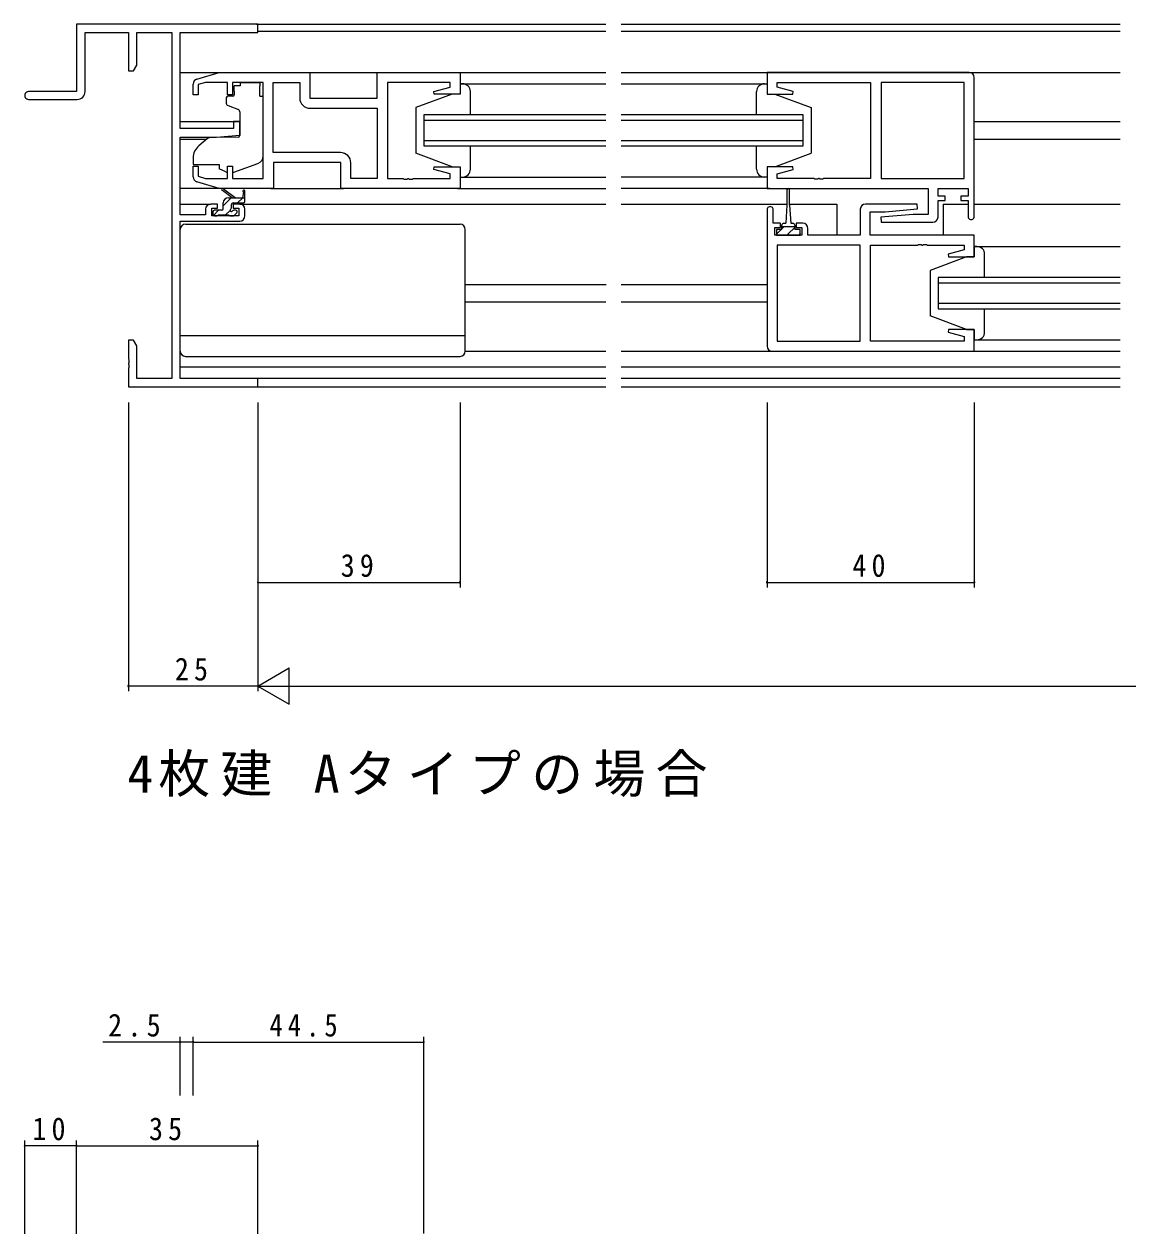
# Model space of a CAD drawing. Units: millimetres, scale not verified. Extents: x -567 to 567, y -403 to 403.
# Drawn here: x -152.8 to 60.1, y -178 to 55.4 of the extents above; entities that cross this region are included whole.
import ezdxf

# ---------------------------------------------------------------- set-up
doc = ezdxf.new("R2010")
doc.units = ezdxf.units.MM
doc.header["$LTSCALE"] = 2
doc.layers.add('0-2_USER1', color=7, linetype='Continuous')
for name, color, linetype, lineweight in [('0-3_YKK_11', 7, 'Continuous', 18), ('0-4_YKK_12', 2, 'Continuous', 18), ('0-5_YKK_13', 4, 'Continuous', 18), ('0-6_YKK_D', 6, 'Continuous', 18)]:
    doc.layers.add(name, color=color, linetype=linetype, lineweight=lineweight)
doc.styles.add('ＭＳ ゴシック', font='')
doc.styles.get('ＭＳ ゴシック').set_extended_font_data('MS Gothic')

msp = doc.modelspace()

# ---------------------------------------------------------------- linework, layer by layer
at = {"layer": '0-3_YKK_11'}
for p, q in [((-142.726, 55.42), (-142.726, 42.42)), ((-107.726, 55.42), (-142.726, 55.42)), ((-141.096, 53.79), (-132.726, 53.79)), ((-141.096, 42.42), (-141.096, 53.79)), ((-132.726, 53.79), (-132.726, 46.42)), ((-131.096, 53.79), (-124.356, 53.79)), ((-131.096, 47.511), (-131.096, 53.79)), ((-124.356, 53.79), (-124.356, -12.95)), ((-122.726, 53.79), (-107.726, 53.79)), ((-122.726, 35.32), (-122.726, 53.79)), ((-107.726, 53.79), (-107.726, 55.42)), ((-131.726, 46.42), (-131.096, 47.511)), ((-132.726, 46.42), (-131.726, 46.42)), ((-119.513, 44.834), (-115.226, 46.12)), ((-115.226, 46.12), (-97.726, 46.12)), ((-97.726, 46.12), (-97.726, 41.12)), ((-84.726, 46.12), (-68.726, 46.12)), ((-84.726, 41.12), (-84.726, 46.12)), ((-68.726, 46.12), (-68.726, 41.92)), ((-9.476, 46.12), (-9.476, 41.92)), ((29.524, 46.12), (-9.476, 46.12)), ((30.524, 18.32), (30.524, 45.12)), ((-142.726, 42.42), (-151.976, 42.42)), ((-120.226, 41.82), (-120.226, 43.876)), ((-117.831, 44.19), (-119.226, 43.771)), ((-119.226, 43.771), (-119.226, 41.82)), ((-113.626, 44.19), (-117.831, 44.19)), ((-113.626, 41.82), (-113.626, 44.19)), ((-112.626, 44.19), (-112.626, 41.82)), ((-106.726, 44.19), (-112.626, 44.19)), ((-106.726, 25.65), (-106.726, 44.19)), ((-104.796, 30.65), (-104.796, 44.19)), ((-104.796, 44.19), (-99.656, 44.19)), ((-104.796, 30.65), (-104.796, 44.19)), ((-99.656, 44.19), (-99.656, 41.19)), ((-82.726, 44.19), (-82.726, 25.65)), ((-70.656, 44.19), (-82.726, 44.19)), ((-73.755, 42.442), (-70.656, 43.273)), ((-73.686, 41.92), (-73.755, 42.442)), ((-70.656, 43.273), (-70.656, 44.19)), ((-7.546, 44.19), (10.524, 44.19)), ((-7.546, 43.273), (-7.546, 44.19)), ((-4.447, 42.442), (-7.546, 43.273)), ((-4.515, 41.92), (-4.447, 42.442)), ((10.524, 44.19), (10.524, 25.65)), ((12.524, 44.19), (12.524, 25.65)), ((28.594, 44.19), (12.524, 44.19)), ((28.594, 25.65), (28.594, 44.19)), ((28.594, 25.65), (28.594, 44.19)), ((-151.976, 40.92), (-142.596, 40.92)), ((-119.226, 41.82), (-120.226, 41.82)), ((-112.626, 41.82), (-113.626, 41.82)), ((-97.726, 41.12), (-84.726, 41.12)), ((-68.726, 41.92), (-73.686, 41.92)), ((-9.476, 41.92), (-4.515, 41.92)), ((-97.656, 39.19), (-84.726, 39.19)), ((-84.726, 39.19), (-84.726, 25.65)), ((-112.426, 35.32), (-122.726, 35.32)), ((-112.426, 36.62), (-112.426, 35.32)), ((-111.226, 36.62), (-112.426, 36.62)), ((-111.226, 34.013), (-111.226, 36.62)), ((-122.726, 33.62), (-115.726, 33.62)), ((-122.726, 18.62), (-122.726, 33.62)), ((-115.726, 33.62), (-111.226, 34.013)), ((-91.796, 30.65), (-104.796, 30.65)), ((-120.226, 28.02), (-119.226, 28.02)), ((-120.226, 25.964), (-120.226, 28.02)), ((-119.226, 28.02), (-119.226, 26.068)), ((-113.626, 28.02), (-112.626, 28.02)), ((-113.626, 25.65), (-113.626, 28.02)), ((-112.626, 28.02), (-112.626, 25.65)), ((-104.726, 28.72), (-104.726, 23.72)), ((-91.726, 28.72), (-104.726, 28.72)), ((-91.726, 23.72), (-91.726, 28.72)), ((-89.796, 25.65), (-89.796, 28.65)), ((-119.226, 26.068), (-117.831, 25.65)), ((-73.755, 27.397), (-73.686, 27.92)), ((-70.656, 26.567), (-73.755, 27.397)), ((-73.686, 27.92), (-68.726, 27.92)), ((-70.656, 25.65), (-70.656, 26.567)), ((-68.726, 27.92), (-68.726, 23.72)), ((-9.476, 27.92), (-9.476, 23.72)), ((-4.515, 27.92), (-9.476, 27.92)), ((-7.546, 26.567), (-4.447, 27.397)), ((-7.546, 25.65), (-7.546, 26.567)), ((-4.447, 27.397), (-4.515, 27.92)), ((-115.226, 23.72), (-119.513, 25.006)), ((-117.831, 25.65), (-113.626, 25.65)), ((-104.726, 23.72), (-115.226, 23.72)), ((-112.626, 25.65), (-106.726, 25.65)), ((-68.726, 23.72), (-91.726, 23.72)), ((-84.726, 25.65), (-89.796, 25.65)), ((-82.726, 25.65), (-79.684, 25.65)), ((-79.684, 25.65), (-79.501, 25.53)), ((-79.501, 25.53), (-78.951, 25.53)), ((-78.951, 25.53), (-78.768, 25.65)), ((-78.768, 25.65), (-78.684, 25.65)), ((-78.684, 25.65), (-78.501, 25.53)), ((-78.501, 25.53), (-77.951, 25.53)), ((-77.951, 25.53), (-77.768, 25.65)), ((-77.768, 25.65), (-70.656, 25.65)), ((-9.476, 23.72), (21.594, 23.72)), ((-0.434, 25.65), (-7.546, 25.65)), ((-0.251, 25.53), (-0.434, 25.65)), ((0.299, 25.53), (-0.251, 25.53)), ((0.482, 25.65), (0.299, 25.53)), ((0.566, 25.65), (0.482, 25.65)), ((0.749, 25.53), (0.566, 25.65)), ((1.299, 25.53), (0.749, 25.53)), ((1.482, 25.65), (1.299, 25.53)), ((10.524, 25.65), (1.482, 25.65)), ((12.524, 25.65), (28.594, 25.65)), ((21.594, 23.72), (21.594, 18.72)), ((23.524, 23.72), (29.324, 23.72)), ((23.524, 22.22), (23.524, 23.72)), ((29.324, 23.72), (29.324, 22.22)), ((24.924, 22.22), (23.524, 22.22)), ((23.524, 21.42), (24.924, 21.42)), ((23.524, 18.22), (23.524, 21.42)), ((24.924, 21.42), (24.924, 22.22)), ((27.924, 22.22), (27.924, 21.42)), ((29.324, 22.22), (27.924, 22.22)), ((27.924, 21.42), (29.324, 21.42)), ((29.324, 21.42), (29.324, 18.32)), ((-117.826, 19.72), (-117.826, 18.62)), ((-115.526, 20.72), (-116.826, 20.72)), ((-116.626, 19.92), (-115.526, 19.92)), ((-116.626, 18.42), (-116.626, 19.92)), ((-115.526, 19.92), (-115.526, 20.72)), ((-112.526, 20.72), (-112.526, 19.92)), ((-111.226, 20.72), (-112.526, 20.72)), ((-112.526, 19.92), (-111.426, 19.92)), ((-111.426, 19.92), (-111.426, 18.42)), ((-110.226, 18.42), (-110.226, 19.72)), ((-9.476, 19.62), (-9.476, -6.68)), ((-8.276, 17.02), (-8.276, 19.62)), ((8.524, 19.72), (8.524, 14.72)), ((19.502, 20.72), (9.524, 20.72)), ((10.454, 19.22), (13.331, 19.22)), ((10.454, 14.72), (10.454, 19.22)), ((18.717, 18.72), (12.504, 18.176)), ((13.331, 19.22), (19.544, 19.763)), ((21.594, 18.72), (18.717, 18.72)), ((19.544, 19.763), (19.502, 20.72)), ((-117.826, 18.62), (-122.726, 18.62)), ((-122.726, 17.42), (-111.226, 17.42)), ((-122.726, -12.95), (-122.726, 17.42)), ((-111.426, 18.42), (-116.626, 18.42)), ((-6.876, 17.02), (-8.276, 17.02)), ((-6.876, 16.22), (-6.876, 17.02)), ((-3.876, 17.02), (-3.876, 16.22)), ((-2.576, 17.02), (-3.876, 17.02)), ((12.504, 18.176), (12.546, 17.22)), ((12.546, 17.22), (22.524, 17.22)), ((-7.976, 16.22), (-6.876, 16.22)), ((-7.976, 14.72), (-7.976, 16.22)), ((-2.776, 14.72), (-7.976, 14.72)), ((-3.876, 16.22), (-2.776, 16.22)), ((-2.776, 16.22), (-2.776, 14.72)), ((-1.576, 14.72), (-1.576, 16.02)), ((8.524, 14.72), (-1.576, 14.72)), ((30.524, 14.72), (10.454, 14.72)), ((30.524, 10.52), (30.524, 14.72)), ((-7.546, 12.79), (-7.546, -5.75)), ((8.524, 12.79), (-7.546, 12.79)), ((8.524, -5.75), (8.524, 12.79)), ((8.524, -5.75), (8.524, 12.79)), ((10.524, 12.79), (19.566, 12.79)), ((10.524, -5.75), (10.524, 12.79)), ((19.566, 12.79), (19.749, 12.91)), ((19.749, 12.91), (20.299, 12.91)), ((20.299, 12.91), (20.482, 12.79)), ((20.482, 12.79), (20.566, 12.79)), ((20.566, 12.79), (20.749, 12.91)), ((20.749, 12.91), (21.299, 12.91)), ((21.299, 12.91), (21.482, 12.79)), ((21.482, 12.79), (28.594, 12.79)), ((28.594, 11.873), (25.495, 11.042)), ((28.594, 12.79), (28.594, 11.873)), ((25.495, 11.042), (25.564, 10.52)), ((25.564, 10.52), (30.524, 10.52)), ((25.564, -3.48), (25.495, -4.003)), ((25.495, -4.003), (28.594, -4.833)), ((30.524, -3.48), (25.564, -3.48)), ((30.524, -7.68), (30.524, -3.48)), ((-132.726, -5.58), (-132.726, -9.122)), ((-131.726, -5.58), (-132.726, -5.58)), ((-131.096, -6.671), (-131.726, -5.58)), ((-131.096, -12.95), (-131.096, -6.671)), ((-7.546, -5.75), (8.524, -5.75)), ((28.594, -5.75), (10.524, -5.75)), ((28.594, -4.833), (28.594, -5.75)), ((-132.726, -9.122), (-132.606, -9.305)), ((-132.606, -9.305), (-132.606, -9.855)), ((-8.476, -7.68), (30.524, -7.68)), ((-132.606, -9.855), (-132.726, -10.039)), ((-132.726, -10.039), (-132.726, -10.122)), ((-132.726, -10.122), (-132.606, -10.305)), ((-132.606, -10.855), (-132.726, -11.039)), ((-132.726, -11.039), (-132.726, -14.58)), ((-132.606, -10.305), (-132.606, -10.855)), ((-124.356, -12.95), (-131.096, -12.95)), ((-107.726, -12.95), (-122.726, -12.95)), ((-107.726, -14.58), (-107.726, -12.95)), ((-132.726, -14.58), (-107.726, -14.58))]:
    msp.add_line(p, q, dxfattribs=at)
for centre, radius, start, end in [((-119.226, 43.876), 1, 106.69926, 180.00004), ((29.524, 45.12), 1, 0.00001, 89.99999), ((-151.976, 41.67), 0.75, 89.99999, 270.00001), ((-142.596, 42.42), 1.5, 270.00001, 359.99999), ((-97.656, 41.19), 2, 180.00001, 269.99999), ((-91.796, 28.65), 2, 0.00001, 89.99999), ((-119.226, 25.964), 1, 179.99996, 253.30074), ((-116.826, 19.72), 1, 90.00001, 179.99999), ((-111.226, 19.72), 1, 0.00001, 89.99999), ((-8.876, 19.62), 0.6, 359.99999, 180.00001), ((9.524, 19.72), 1, 90.00001, 179.99999), ((-111.226, 18.42), 1, 270.00001, 359.99999), ((-2.576, 16.02), 1, 0.00001, 89.99999), ((22.524, 18.22), 1, 270.00001, 359.99999), ((29.924, 18.32), 0.6, 179.99999, 0.00001), ((-8.476, -6.68), 1, 180.00001, 269.99999)]:
    msp.add_arc(centre, radius, start, end, dxfattribs=at)
at = {"layer": '0-4_YKK_12'}
for p, q in [((-108.026, 55.42), (-40.601, 55.42)), ((-40.601, 54.02), (-107.726, 54.02)), ((-37.601, 55.42), (58.649, 55.42)), ((58.649, 54.02), (-37.601, 54.02)), ((-122.726, 46.12), (-84.226, 46.12)), ((-69.226, 46.12), (-40.601, 46.12)), ((-37.601, 46.12), (58.649, 46.12)), ((-75.726, 37.92), (-75.726, 31.92)), ((-40.601, 37.92), (-75.726, 37.92)), ((-2.476, 37.92), (-37.601, 37.92)), ((-2.476, 31.92), (-2.476, 37.92)), ((-122.726, 36.62), (-111.226, 36.62)), ((-75.726, 36.92), (-40.601, 36.92)), ((-37.601, 36.92), (-2.476, 36.92)), ((30.524, 36.62), (58.649, 36.62)), ((-122.726, 33.22), (-117.603, 33.22)), ((-40.601, 32.92), (-75.726, 32.92)), ((-2.476, 32.92), (-37.601, 32.92)), ((30.524, 33.22), (58.649, 33.22)), ((-75.726, 31.92), (-40.601, 31.92)), ((-37.601, 31.92), (-2.476, 31.92)), ((-69.226, 23.72), (-40.601, 23.72)), ((-8.976, 23.72), (-37.601, 23.72)), ((-122.726, 20.72), (-116.826, 20.72)), ((-111.226, 20.72), (-40.601, 20.72)), ((-37.601, 20.72), (-5.626, 20.72)), ((-5.126, 20.72), (4.024, 20.72)), ((4.024, 20.72), (4.024, 14.72)), ((24.524, 20.72), (24.524, 14.72)), ((24.524, 20.72), (29.324, 20.72)), ((30.524, 20.72), (58.649, 20.72)), ((-67.726, 5.22), (-40.504, 5.22)), ((-37.601, 5.22), (-9.476, 5.22)), ((23.524, 6.52), (23.524, 0.52)), ((58.649, 6.52), (23.524, 6.52)), ((23.524, 5.52), (58.649, 5.52)), ((-67.726, 1.82), (-40.601, 1.82)), ((-37.601, 1.82), (-9.476, 1.82)), ((58.649, 1.52), (23.524, 1.52)), ((23.524, 0.52), (58.649, 0.52)), ((30.024, -7.68), (58.649, -7.68)), ((-122.726, -10.68), (-40.601, -10.68)), ((-37.601, -10.68), (58.649, -10.68)), ((-40.601, -12.95), (-122.426, -12.95)), ((58.649, -12.95), (-37.601, -12.95)), ((-108.026, -14.58), (-40.601, -14.58)), ((-37.601, -14.58), (58.649, -14.58))]:
    msp.add_line(p, q, dxfattribs=at)
at = {"layer": '0-5_YKK_13'}
for p, q in [((-112.296, 42.52), (-112.296, 43.52)), ((-111.126, 43.52), (-112.296, 43.52)), ((-112.296, 42.52), (-112.296, 41.82)), ((-111.126, 44.19), (-111.126, 43.52)), ((-111.126, 44.19), (-107.326, 44.19)), ((-107.326, 44.19), (-107.326, 43.52)), ((-107.326, 42.52), (-107.326, 43.52)), ((-107.326, 41.52), (-107.326, 42.52)), ((-68.726, 43.921), (-40.601, 43.92)), ((-68.726, 43.92), (-68.726, 41.92)), ((-68.226, 43.92), (-68.726, 43.92)), ((-68.726, 43.92), (-68.726, 41.92)), ((-68.226, 43.92), (-68.726, 43.92)), ((-66.726, 37.92), (-66.726, 42.42)), ((-66.726, 38.32), (-66.726, 42.42)), ((-37.601, 43.919), (-9.476, 43.918)), ((-11.476, 37.92), (-11.476, 42.42)), ((-9.976, 43.92), (-9.476, 43.92)), ((-9.476, 43.92), (-9.476, 41.92)), ((-113.826, 41.22), (-113.826, 40.17)), ((-112.596, 41.52), (-113.526, 41.52)), ((-113.497, 39.7), (-111.497, 38.972)), ((-107.326, 41.52), (-106.726, 41.52)), ((-106.726, 29.965), (-106.726, 41.52)), ((-70.226, 41.92), (-77.226, 39.32)), ((-70.226, 41.92), (-77.226, 39.32)), ((-68.726, 41.92), (-70.226, 41.92)), ((-68.726, 41.92), (-70.226, 41.92)), ((-9.476, 41.92), (-7.976, 41.92)), ((-7.976, 41.92), (-0.976, 39.32)), ((-111.226, 38.523), (-111.226, 33.917)), ((-77.226, 39.32), (-77.226, 30.52)), ((-77.226, 39.32), (-77.226, 30.52)), ((-0.976, 39.32), (-0.976, 30.52)), ((-117.463, 33.337), (-119.154, 31.918)), ((-111.443, 33.618), (-116.829, 33.571)), ((-70.226, 27.92), (-77.226, 30.52)), ((-70.226, 27.92), (-77.226, 30.52)), ((-66.726, 27.42), (-66.726, 31.92)), ((-66.726, 27.42), (-66.726, 31.52)), ((-11.476, 27.42), (-11.476, 31.92)), ((-7.976, 27.92), (-0.976, 30.52)), ((-120.226, 29.62), (-120.226, 28.32)), ((-120.226, 28.32), (-115.226, 28.32)), ((-115.226, 28.32), (-115.226, 28.02)), ((-115.226, 28.02), (-115.226, 27.523)), ((-112.354, 26.879), (-107.717, 28.554)), ((-113.92, 26.913), (-115.226, 27.523)), ((-70.226, 27.92), (-68.726, 27.92)), ((-70.226, 27.92), (-68.726, 27.92)), ((-68.726, 27.92), (-68.726, 25.92)), ((-68.726, 27.92), (-68.726, 25.92)), ((-68.726, 25.92), (-68.226, 25.92)), ((-68.726, 25.92), (-68.226, 25.92)), ((-68.726, 25.919), (-40.601, 25.92)), ((-9.476, 25.92), (-37.601, 25.92)), ((-9.476, 25.92), (-9.976, 25.92)), ((-9.476, 27.92), (-9.476, 25.92)), ((-7.976, 27.92), (-9.476, 27.92)), ((-115.153, 23.72), (-122.726, 23.72)), ((-112.126, 21.92), (-114.344, 23.602)), ((-105.226, 23.72), (-91.226, 23.72)), ((-5.626, 23.47), (-5.626, 20.52)), ((-5.126, 20.52), (-5.126, 23.47)), ((-112.726, 21.92), (-114.545, 23.321)), ((-112.904, 21.92), (-114.426, 20.398)), ((-113.426, 21.92), (-110.226, 21.92)), ((-110.659, 21.92), (-111.659, 20.92)), ((-110.526, 23.046), (-110.725, 21.92)), ((-110.226, 21.22), (-110.226, 23.219)), ((-116.426, 19.22), (-116.426, 18.72)), ((-115.304, 19.52), (-116.327, 18.497)), ((-114.726, 19.52), (-116.126, 19.52)), ((-114.426, 19.82), (-114.426, 20.92)), ((-113.075, 19.503), (-113.959, 18.62)), ((-112.826, 19.981), (-112.826, 20.62)), ((-112.526, 20.92), (-110.526, 20.92)), ((-112.026, 19.52), (-112.365, 19.52)), ((-112.314, 18.508), (-111.814, 19.008)), ((-5.626, 20.52), (-5.876, 17.02)), ((-5.126, 20.52), (-4.876, 17.02)), ((-121.726, 16.82), (-68.726, 16.82)), ((-116.126, 18.42), (-115.626, 18.42)), ((-115.426, 18.62), (-113.326, 18.62)), ((-113.126, 18.42), (-112.526, 18.42)), ((-6.626, 15.82), (-6.626, 16.62)), ((-6.226, 17.02), (-5.876, 17.02)), ((-4.876, 17.02), (-4.526, 17.02)), ((-4.126, 16.62), (-4.126, 15.82)), ((-122.726, -7.68), (-122.726, 15.82)), ((-67.726, -7.68), (-67.726, 15.82)), ((-7.676, 15.82), (-7.676, 14.72)), ((-6.626, 15.82), (-7.676, 15.82)), ((-6.751, 15.82), (-7.676, 14.895)), ((-7.676, 14.72), (-3.076, 14.72)), ((-4.126, 16.32), (-6.626, 16.32)), ((-6.251, 16.32), (-6.626, 15.945)), ((-5.376, 14.949), (-5.606, 14.72)), ((-4.126, 16.199), (-5.376, 14.949)), ((-3.076, 15.82), (-4.126, 15.82)), ((-3.076, 15.004), (-3.361, 14.72)), ((-3.076, 14.72), (-3.076, 15.82)), ((30.524, 12.521), (58.649, 12.52)), ((30.524, 12.52), (30.524, 10.52)), ((31.024, 12.52), (30.524, 12.52)), ((30.524, 12.52), (30.524, 10.52)), ((31.024, 12.52), (30.524, 12.52)), ((29.024, 10.52), (22.024, 7.92)), ((29.024, 10.52), (22.024, 7.92)), ((30.524, 10.52), (29.024, 10.52)), ((30.524, 10.52), (29.024, 10.52)), ((32.524, 6.52), (32.524, 11.02)), ((32.524, 6.92), (32.524, 11.02)), ((22.024, 7.92), (22.024, -0.88)), ((22.024, 7.92), (22.024, -0.88)), ((32.524, -3.98), (32.524, 0.52)), ((32.524, -3.98), (32.524, 0.12)), ((29.024, -3.48), (22.024, -0.88)), ((29.024, -3.48), (22.024, -0.88)), ((-122.726, -4.64), (-67.726, -4.64)), ((29.024, -3.48), (30.524, -3.48)), ((29.024, -3.48), (30.524, -3.48)), ((30.524, -3.48), (30.524, -5.48)), ((30.524, -3.48), (30.524, -5.48)), ((30.524, -5.48), (31.024, -5.48)), ((30.524, -5.48), (31.024, -5.48)), ((30.524, -5.481), (58.649, -5.481)), ((-121.726, -8.68), (-68.726, -8.68)), ((-67.726, -7.68), (-40.601, -7.68)), ((-37.601, -7.68), (-8.476, -7.68))]:
    msp.add_line(p, q, dxfattribs=at)
for centre, radius, start, end in [((-68.226, 42.42), 1.5, 0, 90), ((-68.226, 42.42), 1.5, 0, 90), ((-9.976, 42.42), 1.5, 90, 180), ((-113.526, 41.22), 0.3, 90, 180), ((-113.326, 40.17), 0.5, 180, 250), ((-112.596, 41.82), 0.3, 270, 0), ((-111.726, 38.523), 0.5, 0, 70), ((-116.82, 32.571), 1, 90.5, 130), ((-111.526, 33.917), 0.3, 270.5, 0), ((-117.226, 29.62), 3, 130, 180), ((-108.226, 29.965), 1.5, 289.85326, 0), ((-113.497, 27.82), 1, 245, 262.59308), ((-112.694, 27.82), 1, 273.88684, 289.85326), ((-68.226, 27.42), 1.5, 270, 0), ((-68.226, 27.42), 1.5, 270, 0), ((-9.976, 27.42), 1.5, 180, 270), ((-114.526, 23.52), 0.2, 24.41711, 264.41711), ((-110.426, 23.219), 0.2, 0, 240), ((-5.376, 23.47), 0.25, 0, 180), ((-113.426, 20.92), 1, 90, 180), ((-110.526, 21.22), 0.3, 270, 0), ((-116.126, 19.22), 0.3, 90, 180), ((-116.126, 18.72), 0.3, 180, 270), ((-114.726, 19.82), 0.3, 270, 0), ((-112.826, 19.52), 0.25, 123.05573, 326.94427), ((-113.126, 19.981), 0.3, 303.05573, 0), ((-112.526, 20.62), 0.3, 90, 180), ((-112.365, 19.22), 0.3, 90, 146.94427), ((-112.026, 19.22), 0.3, 315, 90), ((-121.726, 15.82), 1, 90, 180), ((-115.626, 18.62), 0.2, 270, 0), ((-113.126, 18.62), 0.2, 180, 270), ((-112.526, 18.72), 0.3, 270, 315), ((-68.726, 15.82), 1, 0, 90), ((-6.226, 16.62), 0.4, 90, 180), ((-4.526, 16.62), 0.4, 0, 90), ((31.024, 11.02), 1.5, 0, 90), ((31.024, 11.02), 1.5, 0, 90), ((31.024, -3.98), 1.5, 270, 0), ((31.024, -3.98), 1.5, 270, 0), ((-121.726, -7.68), 1, 180, 270), ((-68.726, -7.68), 1, 270, 0)]:
    msp.add_arc(centre, radius, start, end, dxfattribs=at)
at = {"layer": '0-6_YKK_D'}
for p, q in [((-132.726, -17.58), (-132.726, -73.28)), ((-107.726, -17.58), (-107.726, -53.28)), ((-107.726, -17.58), (-107.726, -73.28)), ((-107.726, -17.58), (-107.726, -73.28)), ((-68.726, -17.58), (-68.726, -53.28)), ((-9.476, -17.58), (-9.476, -53.28)), ((30.524, -17.58), (30.524, -53.28)), ((-107.726, -52.28), (-68.726, -52.28)), ((-9.476, -52.28), (30.524, -52.28)), ((-107.726, -72.28), (-101.664, -68.78)), ((-101.664, -75.78), (-101.664, -68.78)), ((-107.726, -72.28), (-132.726, -72.28)), ((-107.726, -72.28), (-95.602, -72.28)), ((-107.726, -72.28), (-101.664, -75.78)), ((-100.726, -72.28), (385.274, -72.28)), ((-122.726, -151.296), (-122.726, -139.982)), ((-120.226, -151.296), (-120.226, -139.982)), ((-120.226, -151.296), (-120.226, -139.982)), ((-75.726, -177.923), (-75.726, -139.982)), ((-122.726, -140.982), (-137.626, -140.982)), ((-120.226, -140.982), (-122.726, -140.982)), ((-120.226, -140.982), (-75.726, -140.982)), ((-152.726, -177.982), (-152.726, -159.982)), ((-142.726, -160.982), (-152.726, -160.982)), ((-142.726, -177.982), (-142.726, -159.982)), ((-142.726, -177.982), (-142.726, -159.982)), ((-142.726, -160.982), (-107.726, -160.982)), ((-107.726, -177.982), (-107.726, -159.982))]:
    msp.add_line(p, q, dxfattribs=at)
for centre, start, end in [((-107.726, -52.28), 0, 180), ((-107.726, -52.28), 180, 0), ((-68.726, -52.28), 0, 180), ((-68.726, -52.28), 180, 0), ((-9.476, -52.28), 0, 180), ((-9.476, -52.28), 180, 0), ((30.524, -52.28), 0, 180), ((30.524, -52.28), 180, 0), ((-132.726, -72.28), 0, 180), ((-132.726, -72.28), 180, 0), ((-122.726, -140.982), 0, 180), ((-122.726, -140.982), 180, 0), ((-120.226, -140.982), 0, 180), ((-120.226, -140.982), 0, 180), ((-120.226, -140.982), 180, 0), ((-120.226, -140.982), 180, 0), ((-75.726, -140.982), 0, 180), ((-75.726, -140.982), 180, 0), ((-152.726, -160.982), 0, 180), ((-152.726, -160.982), 180, 0), ((-142.726, -160.982), 0, 180), ((-142.726, -160.982), 0, 180), ((-142.726, -160.982), 180, 0), ((-142.726, -160.982), 180, 0), ((-107.726, -160.982), 0, 180), ((-107.726, -160.982), 180, 0)]:
    msp.add_arc(centre, 0.106, start, end, dxfattribs=at)

# ---------------------------------------------------------------- texts
at = {"layer": '0-2_USER1', "insert": (-132.929, -93.685), "char_height": 7.331, "attachment_point": 7, "style": 'ＭＳ ゴシック'}
msp.add_mtext('\\T1.2;4枚建\\~Aタイプの場合', dxfattribs=at)
at = {"layer": '0-6_YKK_D', "color": 7, "char_height": 4.399, "attachment_point": 7, "style": 'ＭＳ ゴシック'}
for s, insert in [('\\T1.37;\\W0.9;39', (-91.746, -51.28)), ('\\T1.37;\\W0.9;40', (7.004, -51.28)), ('\\T1.37;\\W0.9;25', (-123.746, -71.28)), ('\\T1.38;\\W0.9;2.5', (-136.626, -139.982)), ('\\T1.39;\\W0.85;44.5', (-105.496, -139.982)), ('\\T1.37;\\W0.9;10', (-151.246, -159.982)), ('\\T1.37;\\W0.9;35', (-128.746, -159.982))]:
    msp.add_mtext(s, dxfattribs=dict(at, insert=insert))

doc.saveas('drawing.dxf')
